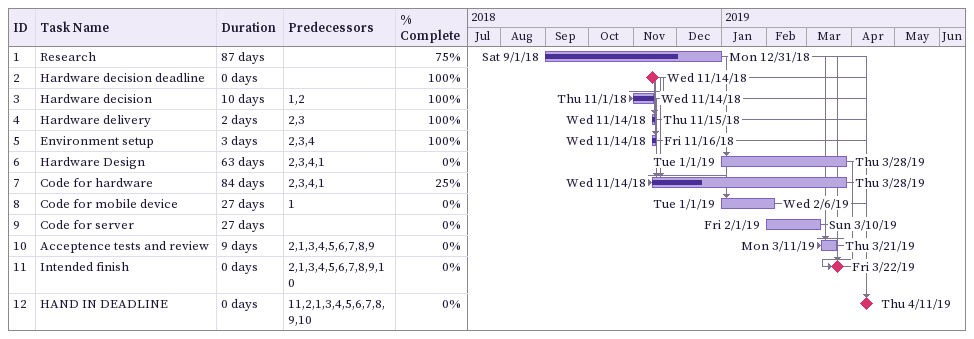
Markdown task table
| ID | Task | Duration | Start | Finish | Predecessors | % complete |
|---|---|---|---|---|---|---|
| 1 | Research | 87d | 2018-09-01 | 2018-12-31 |  | 75 |
| 2 | Hardware decision deadline | 0d | 2018-11-14 | 2018-11-14 |  | 100 |
| 3 | Hardware decision | 10d | 2018-11-01 | 2018-11-14 | 1, 2 | 100 |
| 4 | Hardware delivery | 2d | 2018-11-14 | 2018-11-15 | 2, 3 | 100 |
| 5 | Environment setup | 3d | 2018-11-14 | 2018-11-16 | 2, 3, 4 | 100 |
| 6 | Hardware Design | 63d | 2019-01-01 | 2019-03-28 | 2, 3, 4, 1 | 0 |
| 7 | Code for hardware | 84d | 2018-11-14 | 2019-03-28 | 2, 3, 4, 1 | 25 |
| 8 | Code for mobile device | 27d | 2019-01-01 | 2019-02-06 | 1 | 0 |
| 9 | Code for server | 27d | 2019-02-01 | 2019-03-10 |  | 0 |
| 10 | Acceptence tests and review | 9d | 2019-03-11 | 2019-03-21 | 2, 1, 3, 4, 5, 6, 7, 8, 9 | 0 |
| 11 | Intended finish | 0d | 2019-03-22 | 2019-03-22 | 2, 1, 3, 4, 5, 6, 7, 8, 9, 10 | 0 |
| 12 | HAND IN DEADLINE | 0d | 2019-04-11 | 2019-04-11 | 11, 2, 1, 3, 4, 5, 6, 7, 8, 9, 10 | 0 |
